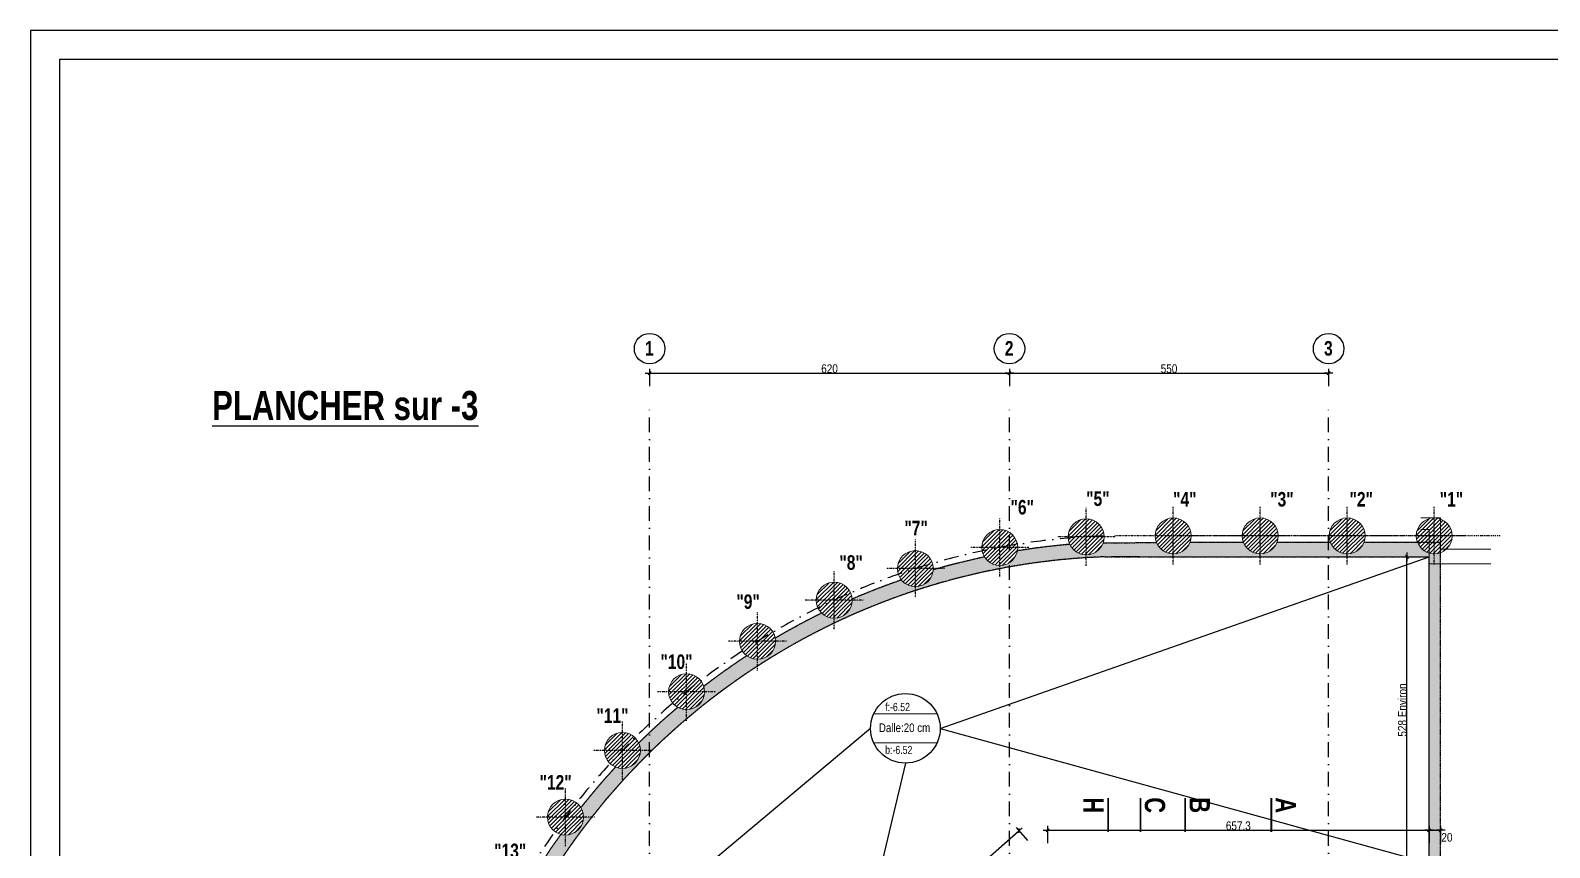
# Model space of a CAD drawing. Header units: metres. Extents: x 24213 to 30440, y -147416 to -143216.
# Drawn here: x 24213 to 26831, y -144625 to -143216 of the extents above; entities that cross this region are included whole.
import ezdxf
from ezdxf.enums import TextEntityAlignment as Align

# ---------------------------------------------------------------- set-up
doc = ezdxf.new("R2010")
doc.units = ezdxf.units.M
doc.header["$PDMODE"] = 65
doc.linetypes.add('INTERROMPU2', pattern=[9.524999999999999, 6.35, -3.175])
doc.linetypes.add('TIRETPTX2', pattern=[50.8, 25.4, -12.7, 0, -12.7])
for name, color, linetype in [('01-Cad  2', 1, 'Continuous'), ('01_cote_gen', 4, 'Continuous'), ('01_isolant ext', 2, 'TIRETPTX2'), ('01_linteaux', 3, 'Continuous'), ('01_murs_coup', 5, 'Continuous'), ('01_murs_sup', 2, 'INTERROMPU2'), ('01_poch_murs', 251, 'Continuous'), ('01_texte', 230, 'Continuous'), ('AA_COTES', 2, 'Continuous')]:
    doc.layers.add(name, color=color, linetype=linetype)
doc.layers.add('01_PIEUX', color=5, linetype='Continuous', lineweight=60)
doc.styles.add('Eurostile', font='')
doc.styles.add('impact', font='impact.ttf')
doc.styles.add('MATTE_TXT', font='arial.ttf')
doc.styles.add('STYLE2', font='ARIALN.TTF')
doc.styles.get('Eurostile').set_extended_font_data('Eurostile')
doc.dimstyles.new('JB50', dxfattribs={"dimscale": 0.1, "dimtxt": 150, "dimasz": 15, "dimexe": 0.1, "dimexo": 0.1, "dimgap": 0.09, "dimtad": 1, "dimdec": 1, "dimdsep": 46, "dimtxsty": 'STYLE2', "dimblk1": 'BOND_G', "dimblk2": 'BOND_D', "dimsah": 1, "dimcen": 1.5, "dimdle": 0.01, "dimse1": 1, "dimse2": 1, "dimclrd": 4, "dimclre": 2, "dimclrt": 6, "dimazin": 2, "dimtfac": 2.333333333333333, "dimtdec": 1, "dimtix": 1, "dimtmove": 2, "dimatfit": 3, "dimldrblk": 'BOND_G', "dimfxl": 1, "dimtolj": 1, "dimtzin": 0, "dimarcsym": 0})

# ---------------------------------------------------------------- blocks, each defined once
blk = doc.blocks.new('BOND_G')
at = {"layer": 'AA_COTES', "color": 0}
for p, q in [((5, 0), (-5, 0)), ((1.767766952966312, 1.767766952966312), (-1.767766952966426, -1.767766952966426)), ((0, -5), (0, 14.99999999999999))]:
    blk.add_line(p, q, dxfattribs=at)
blk = doc.blocks.new('BOND_D')
at = {"layer": 'AA_COTES', "color": 0}
for p, q in [((5, 0), (-5, 0)), ((-1.767766952966312, -1.767766952966312), (1.767766952966426, 1.767766952966426)), ((0, 5), (0, -15))]:
    blk.add_line(p, q, dxfattribs=at)
blk = doc.blocks.new('*D21')
at = {"layer": '01_cote_gen', "color": 4, "lineweight": -2, "transparency": 16777216}
blk.add_line((25281.75970904973, -143807.0769378741), (25898.75716864848, -143807.0769378741), dxfattribs=at)
at = {"layer": 'DEFPOINTS', "color": 0, "lineweight": 0, "transparency": 16777216}
for p in [(25280.25970904973, -143810.7409794178), (25900.25716864848, -143807.0769378741), (25900.25716864848, -143810.7409794178)]:
    blk.add_point(p, dxfattribs=at)
at = {"layer": '01_cote_gen', "color": 4, "lineweight": -2, "transparency": 16777216, "xscale": 1.5, "yscale": 1.5, "zscale": 1.5, "rotation": 180}
blk.add_blockref('BOND_G', (25280.25970904973, -143807.0769378741), dxfattribs=at)
at = {"layer": '01_cote_gen', "color": 4, "lineweight": -2, "transparency": 16777216, "xscale": 1.5, "yscale": 1.5, "zscale": 1.5}
blk.add_blockref('BOND_D', (25900.25716864848, -143807.0769378741), dxfattribs=at)
at = {"layer": '01_cote_gen', "color": 6, "transparency": 16777216, "insert": (25590.2584388491, -143799.4093430583), "char_height": 15, "attachment_point": 5, "style": 'STYLE2'}
blk.add_mtext('\\A1;620', dxfattribs=at)
blk = doc.blocks.new('*D22')
at = {"layer": '01_cote_gen', "color": 4, "lineweight": -2, "transparency": 16777216}
blk.add_line((25901.75716864848, -143807.0769378741), (26448.77383243991, -143807.0769378741), dxfattribs=at)
at = {"layer": 'DEFPOINTS', "color": 0, "lineweight": 0, "transparency": 16777216}
for p in [(26450.27383243991, -143768.6049747215), (25900.25716864848, -143810.7409794178), (26450.27383243991, -143807.0769378741)]:
    blk.add_point(p, dxfattribs=at)
at = {"layer": '01_cote_gen', "color": 4, "lineweight": -2, "transparency": 16777216, "xscale": 1.5, "yscale": 1.5, "zscale": 1.5, "rotation": 180}
blk.add_blockref('BOND_G', (25900.25716864848, -143807.0769378741), dxfattribs=at)
at = {"layer": '01_cote_gen', "color": 4, "lineweight": -2, "transparency": 16777216, "xscale": 1.5, "yscale": 1.5, "zscale": 1.5}
blk.add_blockref('BOND_D', (26450.27383243991, -143807.0769378741), dxfattribs=at)
at = {"layer": '01_cote_gen', "color": 6, "transparency": 16777216, "insert": (26175.26550054419, -143799.4093430583), "char_height": 15, "attachment_point": 5, "style": 'STYLE2'}
blk.add_mtext('\\A1;550', dxfattribs=at)
blk = doc.blocks.new('*D196')
at = {"layer": '01_poch_murs', "color": 4, "lineweight": -2, "transparency": 16777216}
blk.add_line((25967.5317677051, -144594.6834287834), (26621.82221981724, -144594.6834287834), dxfattribs=at)
at = {"layer": 'DEFPOINTS', "color": 0, "lineweight": 0, "transparency": 16777216}
for p in [(26623.32221981724, -144594.6834287834), (26623.32221981724, -144632.766266556), (25966.0317677051, -144651.5226970788)]:
    blk.add_point(p, dxfattribs=at)
at = {"layer": '01_poch_murs', "color": 4, "lineweight": -2, "transparency": 16777216, "xscale": 1.5, "yscale": 1.5, "zscale": 1.5, "rotation": 180}
blk.add_blockref('BOND_G', (25966.0317677051, -144594.6834287834), dxfattribs=at)
at = {"layer": '01_poch_murs', "color": 4, "lineweight": -2, "transparency": 16777216, "xscale": 1.5, "yscale": 1.5, "zscale": 1.5}
blk.add_blockref('BOND_D', (26623.32221981724, -144594.6834287834), dxfattribs=at)
at = {"layer": '01_poch_murs', "color": 6, "lineweight": 0, "transparency": 16777216, "insert": (26294.67699376117, -144587.0158339675), "char_height": 15, "attachment_point": 5, "style": 'STYLE2'}
blk.add_mtext('\\A1;657.3', dxfattribs=at)
blk = doc.blocks.new('*D197')
at = {"layer": '01_poch_murs', "color": 4, "lineweight": -2, "transparency": 16777216}
blk.add_line((26624.82221981724, -144594.6834287834), (26641.82222029055, -144594.6834287834), dxfattribs=at)
at = {"layer": 'DEFPOINTS', "color": 0, "lineweight": 0, "transparency": 16777216}
for p in [(26623.32221981724, -144602.1834287834), (26643.32222029055, -144594.6834287834), (26643.32222029055, -144611.3013895868)]:
    blk.add_point(p, dxfattribs=at)
at = {"layer": '01_poch_murs', "color": 4, "lineweight": -2, "transparency": 16777216, "xscale": 1.5, "yscale": 1.5, "zscale": 1.5, "rotation": 180}
blk.add_blockref('BOND_G', (26623.32221981724, -144594.6834287834), dxfattribs=at)
at = {"layer": '01_poch_murs', "color": 4, "lineweight": -2, "transparency": 16777216, "xscale": 1.5, "yscale": 1.5, "zscale": 1.5}
blk.add_blockref('BOND_D', (26643.32222029055, -144594.6834287834), dxfattribs=at)
at = {"layer": '01_poch_murs', "color": 6, "lineweight": 0, "transparency": 16777216, "insert": (26654.14372827872, -144606.9851795888), "char_height": 15, "attachment_point": 5, "style": 'STYLE2'}
blk.add_mtext('\\A1;20', dxfattribs=at)
blk = doc.blocks.new('*D200')
at = {"layer": '01_poch_murs', "color": 4, "lineweight": -2, "transparency": 16777216}
blk.add_line((25556.44237486927, -144912.2769839815), (25915.67425491437, -144596.5062251632), dxfattribs=at)
at = {"layer": 'DEFPOINTS', "color": 0, "lineweight": 0, "transparency": 16777216}
for p in [(25916.80087452185, -144595.5159079109), (25966.0317677051, -144651.5226970788), (25604.54664844504, -144969.2740904016)]:
    blk.add_point(p, dxfattribs=at)
at = {"layer": '01_poch_murs', "color": 4, "lineweight": -2, "transparency": 16777216, "xscale": 1.5, "yscale": 1.5, "zscale": 1.5}
for name, p, rotation in [('BOND_D', (25916.80087452185, -144595.5159079109), 41.31600509046554), ('BOND_G', (25555.31575526178, -144913.2673012337), 221.3160050904655)]:
    blk.add_blockref(name, p, dxfattribs=dict(at, rotation=rotation))
at = {"layer": '01_poch_murs', "color": 6, "lineweight": 0, "transparency": 16777216, "insert": (25730.99608060574, -144748.6326294646), "char_height": 15, "attachment_point": 5, "rotation": 41.31600509046553, "style": 'STYLE2'}
blk.add_mtext('\\A1;481.3', dxfattribs=at)
blk = doc.blocks.new('*D265')
at = {"layer": '01_cote_gen', "color": 4, "lineweight": -2, "transparency": 16777216}
blk.add_line((26585.09793106082, -144650.0226969802), (26585.09793106082, -144125.0359378474), dxfattribs=at)
at = {"layer": 'DEFPOINTS', "color": 0, "lineweight": 0, "transparency": 16777216}
for p in [(26553.27327423962, -144123.5359378474), (26585.09793106082, -144123.5359378474), (26553.27327423962, -144651.5226969802)]:
    blk.add_point(p, dxfattribs=at)
at = {"layer": '01_cote_gen', "color": 4, "lineweight": -2, "transparency": 16777216, "xscale": 1.5, "yscale": 1.5, "zscale": 1.5}
for name, p, rotation in [('BOND_D', (26585.09793106082, -144123.5359378474), 90), ('BOND_G', (26585.09793106082, -144651.5226969802), 270)]:
    blk.add_blockref(name, p, dxfattribs=dict(at, rotation=rotation))
at = {"layer": '01_cote_gen', "color": 6, "lineweight": 0, "transparency": 16777216, "insert": (26577.43033624502, -144387.5293174138), "char_height": 15, "attachment_point": 5, "rotation": 90, "style": 'STYLE2'}
blk.add_mtext('\\A1;528 Environ', dxfattribs=at)

msp = doc.modelspace()

# ---------------------------------------------------------------- hatches: boundary and pattern name
at = {"layer": '01_murs_sup', "ltscale": 3}
h = msp.add_hatch(dxfattribs=at)
h.set_pattern_fill('DASH', color=256, scale=2.5, angle=135)
h.set_pattern_definition([(135, (-10737.87603500437, -135406.2644891833), (-11.22532015133644, 8.881784197001252e-16), [7.9375, -7.9375])])
edge = h.paths.add_edge_path()
edge.add_line((26670.32222292003, -144651.5226973238), (26643.32221940365, -144651.5226973238))
edge.add_line((26643.32221940365, -144651.5226973238), (26643.322231201, -144116.5098140969))
edge.add_arc((26632.29886986806, -144087.5359378474), 31.000000000006, 200.7835595958433, 290.82974950423176, ccw=False)
edge.add_line((26603.31611637567, -144098.5359378474), (26511.28162336044, -144098.5359378474))
edge.add_arc((26482.29886986806, -144087.5359378474), 31.00000000000336, 200.7835595958433, 339.2164404041567, ccw=False)
edge.add_line((26453.31611637567, -144098.5359378474), (26361.28162336044, -144098.5359378474))
edge.add_arc((26332.29886986806, -144087.5359378474), 31.00000000000336, 200.7835595958433, 339.2164404041567, ccw=False)
edge.add_line((26303.31611637567, -144098.5359378474), (26211.28162336044, -144098.5359378474))
edge.add_arc((26182.29886986806, -144087.5359378474), 30.99999999999303, 201.3118853197231, 339.21644040420693, ccw=False)
edge.add_line((26153.41877834925, -144098.8027170618), (26061.48231153241, -144099.6547120383))
edge.add_arc((26032.38367314677, -144088.9650327119), 31.00000000000263, 205.0617590903103, 339.8286810938182, ccw=False)
edge.add_arc((26106.11669973989, -145300.5053122969), 1202.726036363769, 94.85607431748207, 99.19121332791286)
edge.add_arc((25883.56515174547, -144107.3575009037), 30.99999999998539, 212.0348839783278, 349.09644301072296, ccw=False)
edge.add_arc((26106.11669974005, -145300.5053122969), 1202.726036363719, 101.9401136610933, 106.2742133279193)
edge.add_arc((25738.14001336996, -144143.9051006268), 30.9999999999968, 219.1178839784031, 356.17944301063665, ccw=False)
edge.add_arc((26106.11669974008, -145300.5053122969), 1202.726036363743, 109.0231136610921, 113.357213327918)
edge.add_arc((25598.33125348071, -144198.1057332358), 30.9999999997465, 0, 3.2624430106296813, ccw=False)
edge.add_arc((25598.33125348044, -144198.1057332357), 31.00000000001819, 253.0777681002966, 359.9999999999462, ccw=False)
edge.add_line((25589.30797701505, -144227.7634553639), (25589.30797701505, -144242.2296578267))
edge.add_arc((26106.11669974013, -145300.5053122969), 1177.726036363718, 92.05394913478762, 116.0285616730136, ccw=False)
edge.add_line((26063.90641264036, -144123.5359378474), (26623.32223104607, -144123.5359378474))
edge.add_line((26623.32223104607, -144123.5359378474), (26623.32221940365, -144651.5226969802))
edge.add_line((26623.32221940365, -144651.5226969802), (26438.32929651069, -144651.5226969802))
edge.add_line((26438.32929651069, -144651.5226969802), (26438.32642209352, -145014.5226909402))
edge.add_line((26438.32642209352, -145014.5226909402), (26063.07221915299, -145014.5226909402))
edge.add_line((26063.07221915299, -145014.5226909402), (26063.07221915299, -145147.2918395925))
edge.add_arc((25572.82441549187, -145884.6919722), 885.4952651279693, 54.97246064441538, 56.3827363050446, ccw=False)
edge.add_line((26081.07221915299, -145159.580922334), (26081.07221915299, -145034.5226909402))
edge.add_line((26081.07221915299, -145034.5226909402), (26171.07221907312, -145034.5226909402))
edge.add_line((26171.07221907312, -145034.5226909402), (26171.07221907312, -145210.5226790792))
edge.add_line((26171.07221907312, -145210.5226790792), (26146.9303541277, -145210.5226790792))
edge.add_arc((25572.82441549106, -145884.6919721999), 885.4952651283348, 49.58310368497262, 54.97246064434233)
edge.add_arc((25572.82441549104, -145884.6919721999), 885.495265128419, 54.97246064434442, 88.93337311106066)
edge.add_line((25589.30797701505, -144999.3501417388), (25589.30797701505, -145019.353687967))
edge.add_arc((25572.82441549101, -145884.6919722), 865.4952651284605, 31.88506078871228, 88.9087223828218, ccw=False)
edge.add_line((26307.72461793838, -145427.5226967641), (26438.32315175104, -145427.5226967647))
edge.add_line((26438.32315175104, -145427.5226967647), (26438.31952221841, -145885.8835558702))
edge.add_line((26438.31952221841, -145885.8835558702), (26458.32198045652, -145885.8835558702))
edge.add_line((26458.32198045652, -145885.8835558702), (26458.32198045652, -145278.5781315057))
edge.add_line((26458.32198045652, -145278.5781315057), (26718.03670204409, -145278.5781315057))
edge.add_line((26718.03670204409, -145278.5781315057), (26718.03670204409, -145260.5781315057))
edge.add_line((26718.03670204409, -145260.5781315057), (26458.32198045652, -145260.5781315057))
edge.add_line((26458.32198045652, -145260.5781315057), (26458.32198045652, -144667.5226969802))
edge.add_line((26458.32198045652, -144667.5226969802), (26670.32222292003, -144667.5226969802))
edge.add_line((26670.32222292003, -144667.5226969802), (26670.32222292003, -144651.5226973238))
edge = h.paths.add_edge_path(flags=16)
edge.add_line((26438.32626372343, -145027.5226909402), (26438.32354611739, -145212.4849952946))
edge.add_line((26438.32354611739, -145212.4849952946), (26438.32412204822, -145212.4863018733))
edge.add_line((26438.32412204822, -145212.4863018733), (26438.32544415579, -145230.5239856579))
edge.add_line((26438.32544415579, -145230.5239856579), (26438.32471169661, -145230.5226790792))
edge.add_line((26438.32471169661, -145230.5226790792), (26438.32331012113, -145407.5226967647))
edge.add_line((26438.32331012113, -145407.5226967647), (26318.75426952886, -145407.5226967641))
edge.add_arc((25572.82441549094, -145884.6919722), 885.4952651285312, 32.60693550189016, 37.71342408084015)
edge.add_line((26273.32221693308, -145343.0235360329), (26273.32222729299, -145230.5226790792))
edge.add_line((26273.32222729299, -145230.5226790792), (26253.32222729299, -145230.5226790792))
edge.add_line((26253.32222729299, -145230.5226790792), (26253.32221922807, -145318.1016407664))
edge.add_arc((25572.82441549113, -145884.6919722), 885.4952651283946, 39.78115613019648, 47.62597131948256)
edge.add_line((26169.61952313076, -145230.5226790792), (26253.32222729299, -145230.5226790792))
edge.add_line((26253.32222729299, -145230.5226790792), (26253.32222913473, -145210.5226790792))
edge.add_line((26253.32222913473, -145210.5226790792), (26189.0722193926, -145210.5226790792))
edge.add_line((26189.0722193926, -145210.5226790792), (26189.07221907312, -145210.5226790792))
edge.add_line((26189.07221907312, -145210.5226790792), (26189.07221907312, -145034.5226909402))
edge.add_line((26189.07221907312, -145034.5226909402), (26253.32224534212, -145034.5226909402))
edge.add_line((26253.32224534212, -145034.5226909402), (26253.32222913544, -145331.1262742504))
edge.add_line((26253.32222913544, -145331.1262742504), (26273.32222913545, -145331.1262742504))
edge.add_line((26273.32222913545, -145331.1262742504), (26273.32224534212, -145027.5226909402))
edge.add_line((26273.32224534212, -145027.5226909402), (26438.32626372343, -145027.5226909402))
h.paths.add_polyline_path([(26438.32929651069, -144651.522697079), (25966.03176770487, -144651.522697079), (25789.44244183054, -144806.7476326375), (25802.64667186008, -144821.7692274039), (25967.88421429088, -144676.522697079), (26438.32909854807, -144676.522697079)], flags=17)
at = {"layer": '01_poch_murs'}
h = msp.add_hatch(dxfattribs=at)
h.set_pattern_fill('ANSI31', color=256, scale=1.5)
h.set_pattern_definition([(45, (7823.691340906342, -135385.6973576205), (-3.367596045400932, 3.367596045400933), [])])
h.paths.add_polyline_path([(26032.38367314679, -144057.9650327119, 0.4142135623730951), (26001.38367314679, -144088.9650327119), (26032.38367314679, -144088.9650327119)])
h.paths.add_polyline_path([(26032.38367314679, -144088.9650327119), (26001.38367314679, -144088.9650327119, 0.4142135623730951), (26032.38367314679, -144119.9650327119)])
h.paths.add_polyline_path([(26032.38367314679, -144057.9650327119), (26032.38367314679, -144088.9650327119), (26063.38367314679, -144088.9650327119, 0.4142135623730951)])
h.paths.add_polyline_path([(26063.38367314679, -144088.9650327119), (26032.38367314679, -144088.9650327119), (26032.38367314679, -144119.9650327119, 0.4142135623730951)])
h = msp.add_hatch(dxfattribs=at)
h.set_pattern_fill('ANSI31', color=256, scale=1.5)
h.set_pattern_definition([(45, (7973.606537627624, -135384.268262756), (-3.367596045400932, 3.367596045400933), [])])
h.paths.add_polyline_path([(26182.29886986807, -144056.5359378474, 0.4142135623730951), (26151.29886986807, -144087.5359378474), (26182.29886986807, -144087.5359378474)])
h.paths.add_polyline_path([(26182.29886986807, -144087.5359378474), (26151.29886986807, -144087.5359378474, 0.4142135623730951), (26182.29886986807, -144118.5359378474)])
h.paths.add_polyline_path([(26182.29886986807, -144056.5359378474), (26182.29886986807, -144087.5359378474), (26213.29886986807, -144087.5359378474, 0.4142135623730951)])
h.paths.add_polyline_path([(26213.29886986807, -144087.5359378474), (26182.29886986807, -144087.5359378474), (26182.29886986807, -144118.5359378474, 0.4142135623730951)])
h = msp.add_hatch(dxfattribs=at)
h.set_pattern_fill('ANSI31', color=256, scale=1.5)
h.set_pattern_definition([(45, (8123.606537627624, -135384.268262756), (-3.367596045400932, 3.367596045400933), [])])
h.paths.add_polyline_path([(26332.29886986807, -144056.5359378474, 0.4142135623730951), (26301.29886986807, -144087.5359378474), (26332.29886986807, -144087.5359378474)])
h.paths.add_polyline_path([(26332.29886986807, -144087.5359378474), (26301.29886986807, -144087.5359378474, 0.4142135623730951), (26332.29886986807, -144118.5359378474)])
h.paths.add_polyline_path([(26332.29886986807, -144056.5359378474), (26332.29886986807, -144087.5359378474), (26363.29886986807, -144087.5359378474, 0.4142135623730951)])
h.paths.add_polyline_path([(26363.29886986807, -144087.5359378474), (26332.29886986807, -144087.5359378474), (26332.29886986807, -144118.5359378474, 0.4142135623730951)])
h = msp.add_hatch(dxfattribs=at)
h.set_pattern_fill('ANSI31', color=256, scale=1.5)
h.set_pattern_definition([(45, (8273.606537627624, -135384.268262756), (-3.367596045400932, 3.367596045400933), [])])
h.paths.add_polyline_path([(26482.29886986807, -144056.5359378474, 0.4142135623730951), (26451.29886986807, -144087.5359378474), (26482.29886986807, -144087.5359378474)])
h.paths.add_polyline_path([(26482.29886986807, -144087.5359378474), (26451.29886986807, -144087.5359378474, 0.4142135623730951), (26482.29886986807, -144118.5359378474)])
h.paths.add_polyline_path([(26482.29886986807, -144056.5359378474), (26482.29886986807, -144087.5359378474), (26513.29886986807, -144087.5359378474, 0.4142135623730951)])
h.paths.add_polyline_path([(26513.29886986807, -144087.5359378474), (26482.29886986807, -144087.5359378474), (26482.29886986807, -144118.5359378474, 0.4142135623730951)])
h = msp.add_hatch(dxfattribs=at)
h.set_pattern_fill('ANSI31', color=256, scale=1.5)
h.set_pattern_definition([(45, (8423.606537627624, -135384.268262756), (-3.367596045400932, 3.367596045400933), [])])
h.paths.add_polyline_path([(26632.29886986807, -144056.5359378474, 0.4142135623730951), (26601.29886986807, -144087.5359378474), (26632.29886986807, -144087.5359378474)])
h.paths.add_polyline_path([(26632.29886986807, -144087.5359378474), (26601.29886986807, -144087.5359378474, 0.4142135623730951), (26632.29886986807, -144118.5359378474)])
h.paths.add_polyline_path([(26632.29886986807, -144056.5359378474), (26632.29886986807, -144087.5359378474), (26663.29886986807, -144087.5359378474, 0.4142135623730951)])
h.paths.add_polyline_path([(26663.29886986807, -144087.5359378474), (26632.29886986807, -144087.5359378474), (26632.29886986807, -144118.5359378474, 0.4142135623730951)])
h = msp.add_hatch(dxfattribs=at)
h.set_pattern_fill('ANSI31', color=256, scale=1.5)
h.set_pattern_definition([(45, (7674.872819505035, -135404.0898258123), (-3.367596045400932, 3.367596045400933), [])])
h.paths.add_polyline_path([(25883.56515174548, -144076.3575009037, 0.4142135623730951), (25852.56515174548, -144107.3575009037), (25883.56515174548, -144107.3575009037)])
h.paths.add_polyline_path([(25883.56515174548, -144107.3575009037), (25852.56515174548, -144107.3575009037, 0.4142135623730951), (25883.56515174548, -144138.3575009037)])
h.paths.add_polyline_path([(25883.56515174548, -144076.3575009037), (25883.56515174548, -144107.3575009037), (25914.56515174548, -144107.3575009037, 0.4142135623730951)])
h.paths.add_polyline_path([(25914.56515174548, -144107.3575009037), (25883.56515174548, -144107.3575009037), (25883.56515174548, -144138.3575009037, 0.4142135623730951)])
at = {"layer": '01_poch_murs', "ltscale": 3}
h = msp.add_hatch(color=256, dxfattribs=at)
h.dxf.hatch_style = 1
h.paths.add_polyline_path([(26603.31611637569, -144098.5359378474), (26511.28162336045, -144098.5359378474, -0.690065559342354), (26453.31611637569, -144098.5359378474), (26361.28162336045, -144098.5359378474, -0.6900655593423551), (26303.31611637569, -144098.5359378474), (26211.28162336045, -144098.5359378474, -0.6866679614140103), (26153.41877834926, -144098.8027170618), (26061.48231153243, -144099.6547120383, -0.6667085915927928), (26004.30226980756, -144102.0964753782, 0.01891786864332901), (25914.00550786312, -144113.2213494208, -0.2058076460600042), (25900.25716864848, -144133.4798394611), (25900.25716864848, -144140.9103527581, -0.05293556011198203), (26148.32698683991, -144123.5359378474), (26623.32223104615, -144123.5359378474), (26623.3222311857, -144117.2078093416, -0.2326350150878804)])
h.paths.add_polyline_path([(25900.25716864848, -144140.9103527581), (25900.25716864848, -144133.4798394611, -0.4169943815633989), (25857.28566735856, -144123.8010011502, 0.01891333202871347), (25769.07111977121, -144145.9706893554, -0.6812689604309282), (25714.08867844496, -144163.4635588566, 0.01891333202871096), (25629.2810128641, -144196.341535374, -0.0142360546494353), (25629.33125348048, -144198.1057332358, -0.503616030956479), (25589.30797701514, -144227.7634553639), (25589.30797701514, -144242.2296578267, -0.06975970139477862)])
h.paths.add_polyline_path([(25589.30797701514, -144242.2296578267), (25589.30797701514, -144227.7634553639, -0.1178131145377853), (25576.87516029534, -144220.4806313413, 0.01891333202871288), (25496.76878467139, -144263.5650840539, -0.04517119621277415), (25497.27275430451, -144269.1321417923, -0.6171070753033968), (25447.73938431287, -144293.9819747244, 0.01891333202871142), (25373.55695144237, -144346.6153114472, -0.07619285917296362), (25374.98010688668, -144355.9002598115, -0.5752177938253992), (25328.65233241264, -144382.845747925, 0.0134997775354115), (25280.25970904974, -144426.1426018185), (25280.25970904974, -144460.8632173202, -0.08088505237707058)])
h.paths.add_polyline_path([(25280.25970904974, -144460.8632173202), (25280.25970904974, -144426.1426018185, 0.005412172626123334), (25261.52607875362, -144444.224633145, -0.1073610116204503), (25264.31984739459, -144457.0857572219, -0.5347923163912949), (25221.43161419067, -144485.7156351694, 0.01891333202870704), (25162.38607869044, -144554.903251248, -0.1387367531134328), (25166.98096842937, -144571.1442534369, -0.4956818265242388), (25127.71372499399, -144601.0215472565, 0.0140874434755383), (25089.87417577147, -144657.2316139188), (25119.58866379589, -144657.2316139188, -0.05401596373595395)])
at = {"layer": '01_poch_murs'}
h = msp.add_hatch(dxfattribs=at)
h.set_pattern_fill('ANSI31', color=256, scale=1.5)
h.set_pattern_definition([(45, (7529.447681129532, -135440.6374255354), (-3.367596045400932, 3.367596045400933), [])])
h.paths.add_polyline_path([(25738.14001336998, -144112.9051006268, 0.4142135623730951), (25707.14001336998, -144143.9051006268), (25738.14001336998, -144143.9051006268)])
h.paths.add_polyline_path([(25738.14001336998, -144143.9051006268), (25707.14001336998, -144143.9051006268, 0.4142135623730951), (25738.14001336998, -144174.9051006268)])
h.paths.add_polyline_path([(25738.14001336998, -144112.9051006268), (25738.14001336998, -144143.9051006268), (25769.14001336998, -144143.9051006268, 0.4142135623730951)])
h.paths.add_polyline_path([(25769.14001336998, -144143.9051006268), (25738.14001336998, -144143.9051006268), (25738.14001336998, -144174.9051006268, 0.4142135623730951)])
h = msp.add_hatch(dxfattribs=at)
h.set_pattern_fill('ANSI31', color=256, scale=1.5)
h.set_pattern_definition([(45, (7389.638921240028, -135494.8380581444), (-3.367596045400932, 3.367596045400933), [])])
h.paths.add_polyline_path([(25598.33125348048, -144167.1057332358, 0.4142135623730951), (25567.33125348048, -144198.1057332358), (25598.33125348048, -144198.1057332358)])
h.paths.add_polyline_path([(25598.33125348048, -144198.1057332358), (25567.33125348048, -144198.1057332358, 0.4142135623730951), (25598.33125348048, -144229.1057332358)])
h.paths.add_polyline_path([(25598.33125348048, -144167.1057332358), (25598.33125348048, -144198.1057332358), (25629.33125348048, -144198.1057332358, 0.4142135623730951)])
h.paths.add_polyline_path([(25629.33125348048, -144198.1057332358), (25598.33125348048, -144198.1057332358), (25598.33125348048, -144229.1057332358, 0.4142135623730951)])
h = msp.add_hatch(dxfattribs=at)
h.set_pattern_fill('ANSI31', color=256, scale=1.5)
h.set_pattern_definition([(45, (7257.580422064068, -135565.8644667009), (-3.367596045400932, 3.367596045400933), [])])
h.paths.add_polyline_path([(25466.27275430451, -144238.1321417923, 0.4142135623730951), (25435.27275430451, -144269.1321417923), (25466.27275430451, -144269.1321417923)])
h.paths.add_polyline_path([(25466.27275430451, -144269.1321417923), (25435.27275430451, -144269.1321417923, 0.4142135623730951), (25466.27275430451, -144300.1321417923)])
h.paths.add_polyline_path([(25466.27275430451, -144238.1321417923), (25466.27275430451, -144269.1321417923), (25497.27275430451, -144269.1321417923, 0.4142135623730951)])
h.paths.add_polyline_path([(25497.27275430451, -144269.1321417923), (25466.27275430451, -144269.1321417923), (25466.27275430451, -144300.1321417923, 0.4142135623730951)])
h = msp.add_hatch(dxfattribs=at)
h.set_pattern_fill('ANSI31', color=256, scale=1.5)
h.set_pattern_definition([(45, (7135.287774646233, -135652.6325847201), (-3.367596045400932, 3.367596045400933), [])])
h.paths.add_polyline_path([(25343.98010688668, -144324.9002598115, 0.4142135623730951), (25312.98010688668, -144355.9002598115), (25343.98010688668, -144355.9002598115)])
h.paths.add_polyline_path([(25343.98010688668, -144355.9002598115), (25312.98010688668, -144355.9002598115, 0.4142135623730951), (25343.98010688668, -144386.9002598115)])
h.paths.add_polyline_path([(25343.98010688668, -144324.9002598115), (25343.98010688668, -144355.9002598115), (25374.98010688668, -144355.9002598115, 0.4142135623730951)])
h.paths.add_polyline_path([(25374.98010688668, -144355.9002598115), (25343.98010688668, -144355.9002598115), (25343.98010688668, -144386.9002598115, 0.4142135623730951)])
h = msp.add_hatch(dxfattribs=at)
h.set_pattern_fill('ANSI31', color=256, scale=1.5)
h.set_pattern_definition([(45, (7024.627515154145, -135753.8180821305), (-3.367596045400932, 3.367596045400933), [])])
h.paths.add_polyline_path([(25233.31984739459, -144426.0857572219, 0.4142135623730951), (25202.31984739459, -144457.0857572219), (25233.31984739459, -144457.0857572219)])
h.paths.add_polyline_path([(25233.31984739459, -144457.0857572219), (25202.31984739459, -144457.0857572219, 0.4142135623730951), (25233.31984739459, -144488.0857572219)])
h.paths.add_polyline_path([(25233.31984739459, -144426.0857572219), (25233.31984739459, -144457.0857572219), (25264.31984739459, -144457.0857572219, 0.4142135623730951)])
h.paths.add_polyline_path([(25264.31984739459, -144457.0857572219), (25233.31984739459, -144457.0857572219), (25233.31984739459, -144488.0857572219, 0.4142135623730951)])
h = msp.add_hatch(dxfattribs=at)
h.set_pattern_fill('ANSI31', color=256, scale=1.5)
h.set_pattern_definition([(45, (6926.691825657006, -135868.6710833346), (-3.367596045400932, 3.367596045400933), [])])
h.paths.add_polyline_path([(25135.38415789745, -144540.9387584261, 0.4142135623730951), (25104.38415789745, -144571.9387584261), (25135.38415789745, -144571.9387584261)])
h.paths.add_polyline_path([(25135.38415789745, -144571.9387584261), (25104.38415789745, -144571.9387584261, 0.4142135623730951), (25135.38415789745, -144602.9387584261)])
h.paths.add_polyline_path([(25135.38415789745, -144540.9387584261), (25135.38415789745, -144571.9387584261), (25166.38415789745, -144571.9387584261, 0.4142135623730951)])
h.paths.add_polyline_path([(25166.38415789745, -144571.9387584261), (25135.38415789745, -144571.9387584261), (25135.38415789745, -144602.9387584261, 0.4142135623730951)])

# ---------------------------------------------------------------- linework, layer by layer
at = {"layer": '01-Cad  2'}
for p, q in [((30440.38602756584, -143216.4079093044), (24213.23257086056, -143216.4079093044)), ((24213.23257086057, -143216.4079093044), (24213.23257086057, -147416.4078912861)), ((30390.38602756584, -143266.4079093044), (24263.23257086057, -143266.4079093044)), ((24263.23257086057, -143266.4079093044), (24263.23257086057, -147366.4078912861))]:
    msp.add_line(p, q, dxfattribs=at)
at = {"layer": '01_isolant ext'}
for p, q in [((25280.25970904974, -146860.866097395), (25280.25970904974, -143865.8624873835)), ((25900.25716864848, -146860.866097395), (25900.25716864848, -143865.8624873835)), ((26450.2738324399, -146860.866097395), (26450.2738324399, -143865.8624873835))]:
    msp.add_line(p, q, dxfattribs=at)
msp.add_arc((26106.11670005304, -145300.5053120714), 1213.726036363743, 91.99092271833622, 160.6105502048495, dxfattribs=at)
at = {"layer": '01_linteaux', "linetype": 'TIRETPTX2', "ltscale": 0.01}
for p, q in [((25883.56515174548, -144157.3575009037), (25883.56515174548, -144057.3575009037)), ((26032.38367314679, -144138.9650327119), (26032.38367314679, -144038.9650327119)), ((26182.29886986807, -144137.5359378474), (26182.29886986807, -144037.5359378474)), ((26332.29886986807, -144137.5359378474), (26332.29886986807, -144037.5359378474)), ((26482.29886986807, -144137.5359378474), (26482.29886986807, -144037.5359378474)), ((26632.2988698681, -144137.5359378474), (26632.2988698681, -144037.5359378474)), ((26632.29886986807, -144137.5359378474), (26632.29886986807, -144037.5359378474)), ((25738.14001336998, -144193.9051006268), (25738.14001336998, -144093.9051006268)), ((25933.56515174548, -144107.3575009037), (25833.56515174548, -144107.3575009037)), ((26082.38367314679, -144088.9650327119), (25982.38367314679, -144088.9650327119)), ((26686.13961784874, -144087.5359378474), (26082.13961784874, -144087.5359378474)), ((25598.33125348048, -144248.1057332358), (25598.33125348048, -144148.1057332358)), ((25788.14001336998, -144143.9051006268), (25688.14001336998, -144143.9051006268)), ((25648.33125348048, -144198.1057332358), (25548.33125348048, -144198.1057332358)), ((25466.27275430451, -144319.1321417923), (25466.27275430451, -144219.1321417923)), ((25516.27275430451, -144269.1321417923), (25416.27275430451, -144269.1321417923)), ((25343.98010688668, -144405.9002598115), (25343.98010688668, -144305.9002598115)), ((25393.98010688668, -144355.9002598115), (25293.98010688668, -144355.9002598115)), ((25233.31984739459, -144507.0857572219), (25233.31984739459, -144407.0857572219)), ((25283.31984739459, -144457.0857572219), (25183.31984739459, -144457.0857572219)), ((25135.38415789745, -144621.9387584261), (25135.38415789745, -144521.9387584261)), ((25185.38415789745, -144571.9387584261), (25085.38415789745, -144571.9387584261))]:
    msp.add_line(p, q, dxfattribs=at)
at = {"layer": '01_linteaux', "linetype": 'TIRETPTX2', "ltscale": 0.07}
msp.add_line((26745.9169507835, -144087.535937622), (26182.29887018097, -144087.535937622), dxfattribs=at)
at = {"layer": '01_linteaux'}
msp.add_line((26623.32221940365, -144651.5226969802), (26623.32223104607, -144123.5359378474), dxfattribs=at)
at = {"layer": '01_murs_coup', "linetype": 'Continuous', "lineweight": 5}
for p, q in [((26609.00259138915, -144056.5359368692), (26643.32223252354, -144056.5359376259)), ((26609.00259138915, -144056.5359368692), (26643.32223252354, -144056.5359376259)), ((26643.3222313331, -144110.5226968874), (26643.32223252354, -144056.5359376259)), ((26643.3222313331, -144110.5226968874), (26643.32223252354, -144056.5359376259)), ((26609.00259138915, -144076.5359368692), (26623.32223208253, -144076.5359371849)), ((26609.00259138915, -144076.5359368692), (26623.32223208253, -144076.5359371849)), ((26623.32223078184, -144135.5226968886), (26623.32223208253, -144076.5359371849)), ((26623.32223078184, -144135.5226968886), (26623.32223208253, -144076.5359371849)), ((26061.48231153243, -144099.6547120383), (26153.41877834926, -144098.8027170618)), ((26211.28162336045, -144098.5359378474), (26303.31611637569, -144098.5359378474)), ((26361.28162336045, -144098.5359378474), (26453.31611637569, -144098.5359378474)), ((26511.28162336045, -144098.5359378474), (26603.31611637569, -144098.5359378474)), ((26643.3222313331, -144110.5226968874), (26729.50259138915, -144110.5226968824)), ((26643.3222313331, -144110.5226968874), (26729.50259138915, -144110.5226968824)), ((26148.32698684027, -144123.5359378474), (26623.39886986807, -144123.5359378474)), ((26623.32223078184, -144135.5226968886), (26729.50259138915, -144135.5226968824)), ((26623.32223078184, -144135.5226968886), (26729.50259138915, -144135.5226968824)), ((25666.49334859379, -144394.0259550886), (25775.51183417449, -144394.0259550886)), ((25666.4933485988, -144444.1754296898), (25775.5118341795, -144444.175429668))]:
    msp.add_line(p, q, dxfattribs=at)
for radius, start, end in [(1202.726036363743, 94.85607431743433, 99.19121332802227), (1177.726036363743, 87.94605086509819, 160.46958735646), (1202.726036363743, 101.9401136610984, 106.2742133278339), (1202.726036363743, 109.0231136608136, 113.3572133278534), (1202.726036363743, 116.1061136608029, 120.4402133280927), (1202.726036363743, 123.1891136609874, 127.5232133282818), (1202.726036363743, 130.2721136609397, 134.6062133282578), (1202.726036363743, 137.3551136609848, 141.6892133277694), (1202.726036363743, 144.4850223357679, 155.8552133278512)]:
    msp.add_arc((26106.11669974014, -145300.5053122969), radius, start, end, dxfattribs=at)
at = {"layer": '01_murs_sup', "ltscale": 0.05}
for p, q in [((26061.4823115324, -144099.6547120383), (26153.41877834924, -144098.8027170618)), ((26211.28162336042, -144098.5359378474), (26303.31611637567, -144098.5359378474)), ((26361.28162336042, -144098.5359378474), (26453.31611637567, -144098.5359378474)), ((26511.28162336042, -144098.5359378474), (26643.32223159734, -144098.5359378474)), ((26643.32221940365, -144651.5226973238), (26643.32223159734, -144098.5359378474)), ((26065.20818214943, -144123.5359378474), (26623.32223104607, -144123.5359378474))]:
    msp.add_line(p, q, dxfattribs=at)
for radius, start, end in [(1202.726036363743, 94.85607431743433, 99.19121332802227), (1177.726036363743, 91.99065690944028, 160.46958735646), (1202.726036363743, 101.9401136610984, 106.2742133278339), (1202.726036363743, 109.0231136608136, 113.3572133278534), (1202.726036363743, 116.1061136608029, 120.4402133280927), (1202.726036363743, 123.1891136609874, 127.5232133282818), (1202.726036363743, 130.2721136609397, 134.6062133282213), (1202.726036363743, 137.3551136609848, 141.6892133277694)]:
    msp.add_arc((26106.11669974012, -145300.5053122969), radius, start, end, dxfattribs=at)
at = {"layer": '01_PIEUX', "linetype": 'Continuous', "lineweight": 5}
for centre in [(26032.38367314679, -144088.9650327119), (26182.29886986807, -144087.5359378474), (26332.29886986807, -144087.5359378474), (26482.29886986807, -144087.5359378474), (26632.29886986807, -144087.5359378474), (25883.56515174548, -144107.3575009037), (25738.14001336998, -144143.9051006268), (25598.33125348048, -144198.1057332358), (25466.27275430451, -144269.1321417923), (25343.98010688668, -144355.9002598115), (25233.31984739459, -144457.0857572219), (25135.38415789745, -144571.9387584261)]:
    msp.add_circle(centre, 31, dxfattribs=at)
at = {"layer": '01_texte'}
for p, q in [((25781.00259138413, -144419.1006923837), (26623.32223104607, -144123.5359378474)), ((25661.00259138415, -144419.1006923837), (24968.39206747468, -144999.1967070715)), ((25781.00259138413, -144419.1006923837), (26623.32221940365, -144651.5226969802)), ((25721.00259138414, -144479.1006923837), (25604.54664844504, -144969.2740904016))]:
    msp.add_line(p, q, dxfattribs=at)
at = {"layer": '01_texte', "const_width": 3}
for points in [[(26070.33559956454, -144597.8223627205), (26070.33559956454, -144539.3219550671)], [(26125.90614732722, -144597.8223627205), (26125.90614732722, -144539.3219550671)], [(26202.99863320572, -144597.8223627205), (26202.99863320572, -144539.3219550671)], [(26351.59674730472, -144597.8223627205), (26351.59674730472, -144539.3219550671)]]:
    msp.add_lwpolyline(points, dxfattribs=at)
at = {"layer": '01_texte'}
for centre, radius in [((25280.25970904973, -143764.8236647081), 26.33682356677673), ((25900.25716864848, -143764.8236647081), 26.33682356677673), ((26450.2738324399, -143764.8236647091), 26.33682356677673), ((25721.00259138414, -144419.1006923837), 59.99999999999454)]:
    msp.add_circle(centre, radius, dxfattribs=at)

# ---------------------------------------------------------------- texts
at = {"layer": '01_texte', "style": 'impact'}
msp.add_text('%%UPLANCHER sur -3', height=50, dxfattribs=at).set_placement((24755.78099423419, -143902.6563795643), align=Align.BOTTOM_CENTER)
for s, height, rotation, p in [('"6"', 25, 5.169332623788947e-08, (25922.32199012292, -144058.0067928137)), ('"5"', 25, 5.169332623788947e-08, (26052.64854325769, -144043.4081821089)), ('"4"', 25, 5.169332623788947e-08, (26202.40911134651, -144044.3613129711)), ('"3"', 25, 5.169332623788947e-08, (26369.79464791781, -144044.3613129711)), ('"2"', 25, 5.169332623788947e-08, (26506.45009501516, -144044.3613129711)), ('"1"', 25, 5.169332623788947e-08, (26661.88641876208, -144044.3613129711)), ('"7"', 25, 5.169332623788947e-08, (25739.49496639179, -144093.9767032903)), ('"8"', 25, 5.169332623788947e-08, (25627.39831953097, -144153.3483949973)), ('"9"', 25, 5.169332623788947e-08, (25449.94999367935, -144220.8052878852)), ('"10"', 25, 5.169332623788947e-08, (25326.5677562598, -144324.2934881513)), ('"11"', 25, 5.169332623788947e-08, (25216.21727691421, -144417.2719444514)), ('"12"', 25, 5.169332623788947e-08, (25118.28158741707, -144532.1249456556)), ('H', 35, 90.00000005169333, (26073.1881436006, -144551.5704436775)), ('C', 35, 270.0000000516933, (26123.05360329116, -144551.5572883894)), ('B', 35, 270.0000000516933, (26200.14608916966, -144551.5572883894)), ('A', 35, 270.0000000516933, (26348.74420326867, -144551.5572883894)), ('"13"', 25, 5.169332623788947e-08, (25039.97940343458, -144650.2350841297))]:
    msp.add_text(s, height=height, rotation=rotation, dxfattribs=at).set_placement(p, align=Align.BOTTOM_CENTER)
at = {"layer": '01_texte', "style": 'Eurostile', "width": 0.8}
for s, p in [('f:-6.52', (25686.09491529454, -144389.3223590539)), ('b:-6.52', (25686.09491529454, -144463.3924417917))]:
    msp.add_text(s, height=14.09733072916667, rotation=5.719209817114066e-09, dxfattribs=at).set_placement(p)
at = {"layer": '01_texte', "style": 'MATTE_TXT', "width": 0.8}
msp.add_text('Dalle:20 cm', height=15, dxfattribs=at).set_placement((25719.51234213123, -144430.0420292597), align=Align.BOTTOM_CENTER)
at = {"layer": '01_texte', "char_height": 25, "attachment_point": 1, "rotation": 5.169332623788947e-08, "line_spacing_factor": 0.895452778857365, "style": 'impact'}
for s, insert in [('1', (25272.3411570749, -143751.7350579373)), ('2', (25892.33861667365, -143751.7350579373)), ('3', (26442.35528046508, -143751.7350579383))]:
    msp.add_mtext(s, dxfattribs=dict(at, insert=insert))

# ---------------------------------------------------------------- dimensions: what is measured, and where the dimension line sits
at = {"layer": '01_cote_gen'}
for base, p1, p2, picture, middle in [((26450.27383243991, -143807.0769378741), (25900.25716864848, -143810.7409794178), (26450.27383243991, -143768.6049747215), '*D22', (26175.26550054419, -143799.4093430583)), ((25900.25716864848, -143807.0769378741), (25280.25970904973, -143810.7409794178), (25900.25716864848, -143810.7409794178), '*D21', (25590.2584388491, -143799.4093430583))]:
    dim = msp.add_linear_dim(base=base, p1=p1, p2=p2, dimstyle='JB50', dxfattribs=at)
    dim.commit()
    dim.dimension.update_dxf_attribs({"geometry": picture, "text_midpoint": middle})
at = {"layer": '01_cote_gen', "lineweight": 0}
dim = msp.add_linear_dim(base=(26585.09793106082, -144123.5359378474), p1=(26553.27327423962, -144651.5226969802), p2=(26553.27327423962, -144123.5359378474), angle=90, text='528 Environ', dimstyle='JB50', dxfattribs=at)
dim.commit()
dim.dimension.update_dxf_attribs({"geometry": '*D265', "text_midpoint": (26577.43033624502, -144387.5293174138)})
at = {"layer": '01_poch_murs', "lineweight": 0}
dim = msp.add_linear_dim(base=(26623.32221981724, -144594.6834287834), p1=(25966.0317677051, -144651.5226970788), p2=(26623.32221981724, -144632.766266556), dimstyle='JB50', dxfattribs=at)
dim.commit()
dim.dimension.update_dxf_attribs({"geometry": '*D196', "text_midpoint": (26294.67699376117, -144587.0158339675)})
dim = msp.add_aligned_dim(p1=(25604.54664844504, -144969.2740904016), p2=(25966.0317677051, -144651.5226970788), distance=74.56836646001766, dimstyle='JB50', dxfattribs=at)
dim.commit()
dim.dimension.update_dxf_attribs({"geometry": '*D200', "text_midpoint": (25730.99608060574, -144748.6326294646)})
dim = msp.add_linear_dim(base=(26643.32222029055, -144594.6834287834), p1=(26623.32221981724, -144602.1834287834), p2=(26643.32222029055, -144611.3013895868), dimstyle='JB50', dxfattribs=at)
dim.commit()
dim.dimension.update_dxf_attribs({"geometry": '*D197', "text_midpoint": (26654.14372827872, -144606.9851795888), "dimtype": 160})

doc.saveas('drawing.dxf')
